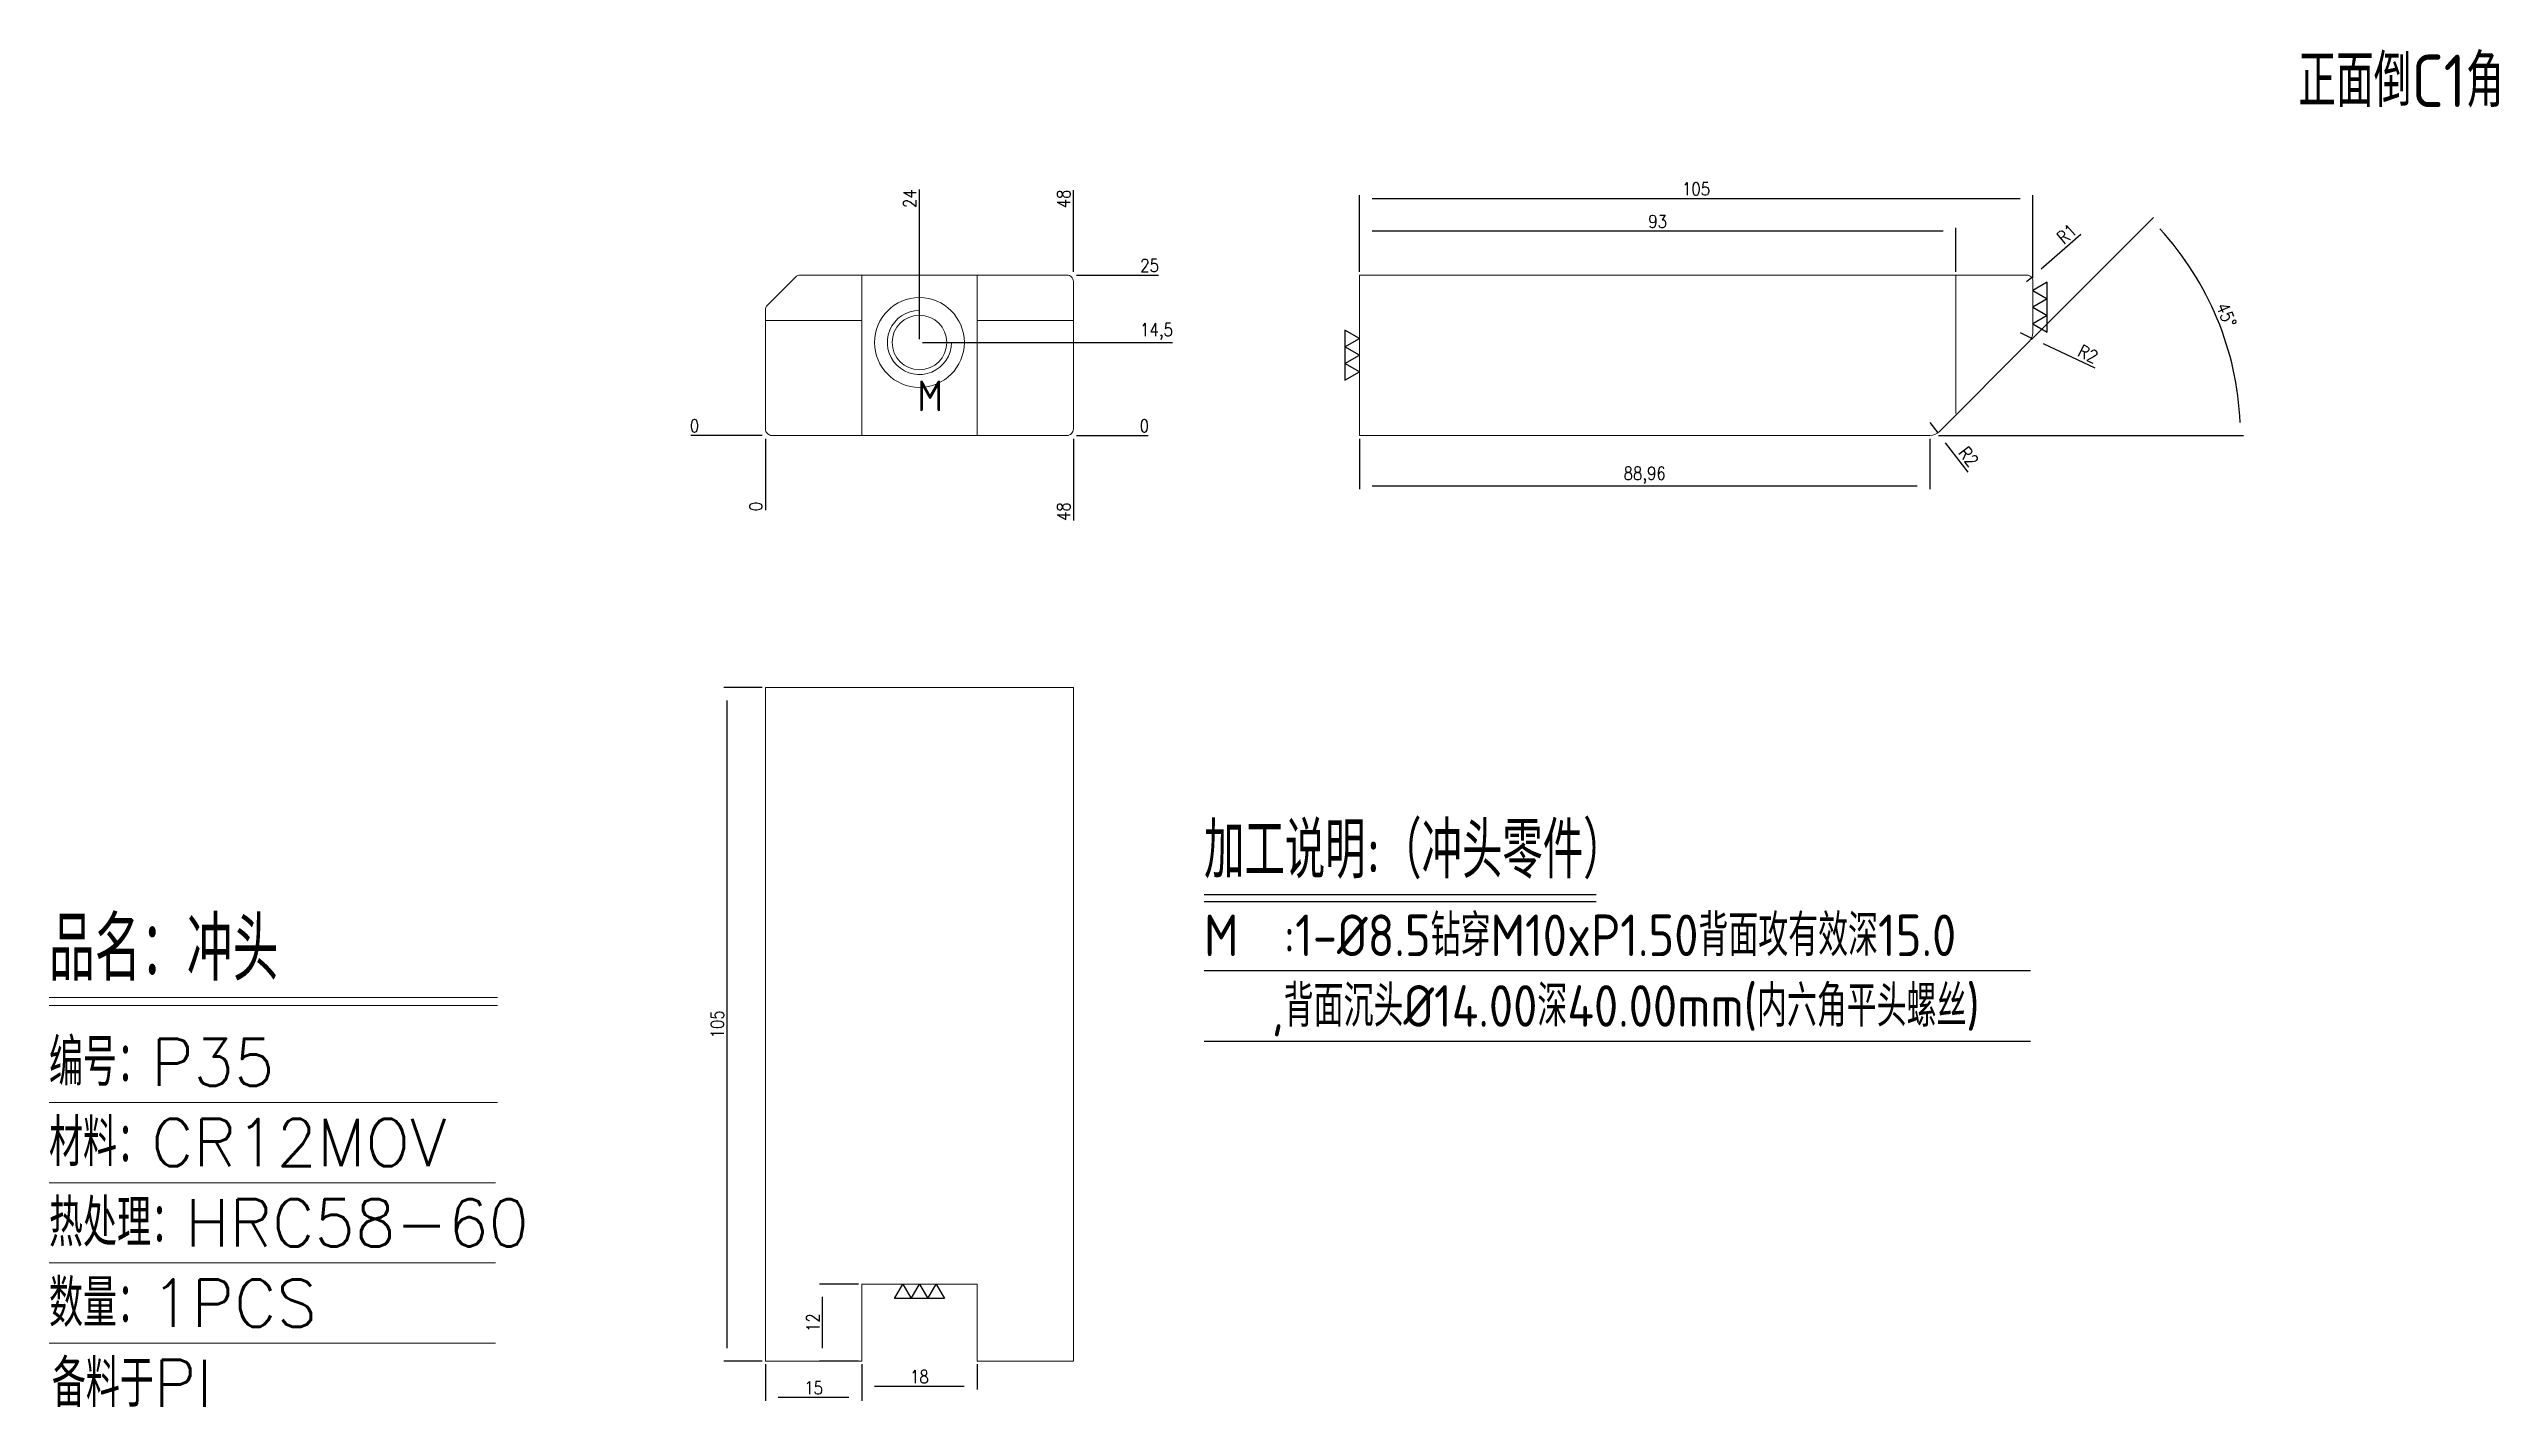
# Model space of a CAD drawing. Header units: millimetres. Extents: x 99293 to 99675, y 9286 to 9498.
import ezdxf
from ezdxf.enums import TextEntityAlignment as Align

# ---------------------------------------------------------------- set-up
doc = ezdxf.new("R2010")
doc.units = ezdxf.units.MM
doc.linetypes.add('DASHED', pattern=[0])
for name, color, linetype in [('DIM', 4, 'Continuous'), ('PUNCH', 2, 'Continuous'), ('TEXT', 4, 'Continuous')]:
    doc.layers.add(name, color=color, linetype=linetype)
doc.styles.add('chinesef_fs', font='simplex.shx', dxfattribs={"bigfont": 'gbcbig.shx'})
doc.styles.add('gbenor', font='gbenor.shx', dxfattribs={"bigfont": 'gbcbig.shx'})
doc.styles.get("Standard").update_dxf_attribs({"font": 'txt.shx', "width": 0.85, "bigfont": 'ctxt.shx'})
doc.dimstyles.new('T-2-WX', dxfattribs={"dimtxt": 2, "dimasz": 2, "dimexe": 0.5, "dimexo": 0.5, "dimgap": 0.5, "dimtad": 1, "dimtxsty": 'Standard', "dimblk": 'OPEN30', "dimcen": 0, "dimazin": 3, "dimtfac": 1, "dimtmove": 0, "dimatfit": 3, "dimldrblk": 'OPEN30', "dimlwd": -1, "dimlwe": -1})

# ---------------------------------------------------------------- blocks, each defined once
blk = doc.blocks.new('*D7579')
at = {"layer": 'Defpoints', "color": 0}
for p in [(99404.59, 9437.81), (99452.59, 9437.81), (99462.59, 9437.81)]:
    blk.add_point(p, dxfattribs=at)
at = {"layer": 'DIM', "color": 0}
blk.add_line((99453.09, 9437.81), (99464.23, 9437.81), dxfattribs=at)
at = {"layer": 'DIM', "color": 0, "insert": (99463.66, 9439.31), "char_height": 2, "attachment_point": 5}
blk.add_mtext('0', dxfattribs=at)
blk = doc.blocks.new('_Open30')
blk = doc.blocks.new('*D7580')
at = {"layer": 'Defpoints', "color": 0}
for p in [(99428.59, 9452.31), (99462.59, 9452.31), (99404.59, 9437.81)]:
    blk.add_point(p, dxfattribs=at)
at = {"layer": 'DIM', "color": 0}
for p, q in [((99429.09, 9452.31), (99454.59, 9452.31)), ((99454.59, 9452.31), (99458.59, 9452.31)), ((99458.59, 9452.31), (99468.03, 9452.31))]:
    blk.add_line(p, q, dxfattribs=at)
at = {"layer": 'DIM', "color": 0, "insert": (99465.56, 9454), "char_height": 2, "attachment_point": 5}
blk.add_mtext('14,5', dxfattribs=at)
blk = doc.blocks.new('*D7581')
at = {"layer": 'Defpoints', "color": 0}
for p in [(99452.59, 9462.81), (99462.59, 9462.81), (99404.59, 9437.81)]:
    blk.add_point(p, dxfattribs=at)
at = {"layer": 'DIM', "color": 0}
for p, q in [((99453.09, 9462.81), (99456.59, 9462.81)), ((99456.59, 9462.81), (99458.59, 9462.81)), ((99458.59, 9462.81), (99465.85, 9462.81))]:
    blk.add_line(p, q, dxfattribs=at)
at = {"layer": 'DIM', "color": 0, "insert": (99464.47, 9464.31), "char_height": 2, "attachment_point": 5}
blk.add_mtext('25', dxfattribs=at)
blk = doc.blocks.new('*D7582')
at = {"layer": 'Defpoints', "color": 0}
for p in [(99394.59, 9437.81), (99404.59, 9437.81), (99404.59, 9437.81)]:
    blk.add_point(p, dxfattribs=at)
at = {"layer": 'DIM', "color": 0}
blk.add_line((99404.09, 9437.81), (99392.96, 9437.81), dxfattribs=at)
at = {"layer": 'DIM', "color": 0, "insert": (99393.53, 9439.31), "char_height": 2, "attachment_point": 5}
blk.add_mtext('0', dxfattribs=at)
blk = doc.blocks.new('*D7583')
at = {"layer": 'Defpoints', "color": 0}
for p in [(99404.59, 9437.81), (99452.59, 9437.81), (99452.59, 9427.81)]:
    blk.add_point(p, dxfattribs=at)
at = {"layer": 'DIM', "color": 0}
for p, q in [((99452.59, 9437.31), (99452.59, 9433.81)), ((99452.59, 9433.81), (99452.59, 9431.81)), ((99452.59, 9431.81), (99452.59, 9424.56))]:
    blk.add_line(p, q, dxfattribs=at)
at = {"layer": 'DIM', "color": 0, "insert": (99451.09, 9425.93), "char_height": 2, "attachment_point": 5, "rotation": 90}
blk.add_mtext('48', dxfattribs=at)
blk = doc.blocks.new('*D7584')
at = {"layer": 'Defpoints', "color": 0}
for p in [(99404.59, 9437.81), (99404.59, 9437.81), (99404.59, 9427.81)]:
    blk.add_point(p, dxfattribs=at)
at = {"layer": 'DIM', "color": 0}
blk.add_line((99404.59, 9437.31), (99404.59, 9426.17), dxfattribs=at)
at = {"layer": 'DIM', "color": 0, "insert": (99403.09, 9426.74), "char_height": 2, "attachment_point": 5, "rotation": 90}
blk.add_mtext('0', dxfattribs=at)
blk = doc.blocks.new('*D7585')
at = {"layer": 'Defpoints', "color": 0}
for p in [(99452.59, 9472.81), (99452.59, 9462.81), (99404.59, 9437.81)]:
    blk.add_point(p, dxfattribs=at)
at = {"layer": 'DIM', "color": 0}
for p, q in [((99452.59, 9468.81), (99452.59, 9476.06)), ((99452.59, 9466.81), (99452.59, 9468.81)), ((99452.59, 9463.31), (99452.59, 9466.81))]:
    blk.add_line(p, q, dxfattribs=at)
at = {"layer": 'DIM', "color": 0, "insert": (99451.09, 9474.68), "char_height": 2, "attachment_point": 5, "rotation": 90}
blk.add_mtext('48', dxfattribs=at)
blk = doc.blocks.new('*D7586')
at = {"layer": 'Defpoints', "color": 0}
for p in [(99428.59, 9472.81), (99428.59, 9452.31), (99404.59, 9437.81)]:
    blk.add_point(p, dxfattribs=at)
at = {"layer": 'DIM', "color": 0}
for p, q in [((99428.59, 9468.81), (99428.59, 9476.14)), ((99428.59, 9464.81), (99428.59, 9468.81)), ((99428.59, 9452.81), (99428.59, 9464.81))]:
    blk.add_line(p, q, dxfattribs=at)
at = {"layer": 'DIM', "color": 0, "insert": (99427.09, 9474.72), "char_height": 2, "attachment_point": 5, "rotation": 90}
blk.add_mtext('24', dxfattribs=at)
blk = doc.blocks.new('*D7587')
at = {"layer": 'Defpoints', "color": 0}
for p in [(99404.59, 9398.51), (99398.59, 9293.51), (99404.59, 9293.51)]:
    blk.add_point(p, dxfattribs=at)
at = {"layer": 'DIM', "color": 0}
for p, q in [((99404.09, 9398.51), (99398.09, 9398.51)), ((99398.59, 9396.51), (99398.59, 9295.51)), ((99404.09, 9293.51), (99398.09, 9293.51))]:
    blk.add_line(p, q, dxfattribs=at)
at = {"layer": 'DIM', "color": 0, "insert": (99397.09, 9346.01), "char_height": 2, "attachment_point": 5, "rotation": 90}
blk.add_mtext('105', dxfattribs=at)
blk = doc.blocks.new('*D7588')
at = {"layer": 'Defpoints', "color": 0}
for p in [(99404.59, 9293.51), (99419.59, 9293.51), (99404.59, 9287.84)]:
    blk.add_point(p, dxfattribs=at)
at = {"layer": 'DIM', "color": 0}
for p, q in [((99404.59, 9293.01), (99404.59, 9287.34)), ((99419.59, 9293.01), (99419.59, 9287.34)), ((99417.59, 9287.84), (99406.59, 9287.84))]:
    blk.add_line(p, q, dxfattribs=at)
at = {"layer": 'DIM', "color": 0, "insert": (99412.09, 9289.34), "char_height": 2, "attachment_point": 5}
blk.add_mtext('15', dxfattribs=at)
blk = doc.blocks.new('*D7589')
at = {"layer": 'Defpoints', "color": 0}
for p in [(99413.5, 9305.51), (99419.59, 9305.51), (99419.59, 9293.51)]:
    blk.add_point(p, dxfattribs=at)
at = {"layer": 'DIM', "color": 0}
for p, q in [((99419.09, 9305.51), (99413, 9305.51)), ((99413.5, 9295.51), (99413.5, 9303.51)), ((99419.09, 9293.51), (99413, 9293.51))]:
    blk.add_line(p, q, dxfattribs=at)
at = {"layer": 'DIM', "color": 0, "insert": (99412, 9299.51), "char_height": 2, "attachment_point": 5, "rotation": 90}
blk.add_mtext('12', dxfattribs=at)
blk = doc.blocks.new('*D7590')
at = {"layer": 'Defpoints', "color": 0}
for p in [(99419.59, 9293.51), (99437.59, 9293.51), (99437.59, 9289.58)]:
    blk.add_point(p, dxfattribs=at)
at = {"layer": 'DIM', "color": 0}
for p, q in [((99419.59, 9293.01), (99419.59, 9289.08)), ((99437.59, 9293.01), (99437.59, 9289.08)), ((99421.59, 9289.58), (99435.59, 9289.58))]:
    blk.add_line(p, q, dxfattribs=at)
at = {"layer": 'DIM', "color": 0, "insert": (99428.59, 9291.08), "char_height": 2, "attachment_point": 5}
blk.add_mtext('18', dxfattribs=at)
blk = doc.blocks.new('*D7591')
at = {"layer": 'Defpoints', "color": 0}
for p in [(99602.18, 9474.75), (99497.18, 9462.81), (99602.18, 9461.81)]:
    blk.add_point(p, dxfattribs=at)
at = {"layer": 'DIM', "color": 0}
for p, q in [((99497.18, 9463.31), (99497.18, 9475.25)), ((99499.18, 9474.75), (99600.18, 9474.75)), ((99602.18, 9462.31), (99602.18, 9475.25))]:
    blk.add_line(p, q, dxfattribs=at)
at = {"layer": 'DIM', "color": 0, "insert": (99549.68, 9476.25), "char_height": 2, "attachment_point": 5}
blk.add_mtext('105', dxfattribs=at)
blk = doc.blocks.new('*D7592')
at = {"layer": 'Defpoints', "color": 0}
for p in [(99601.18, 9461.81), (99601.94, 9462.46)]:
    blk.add_point(p, dxfattribs=at)
at = {"layer": 'DIM', "color": 0}
for p, q in [((99603.45, 9463.78), (99609.68, 9469.19)), ((99601.18, 9461.81), (99601.94, 9462.46))]:
    blk.add_line(p, q, dxfattribs=at)
at = {"layer": 'DIM', "color": 0, "insert": (99607.46, 9469.25), "char_height": 2, "attachment_point": 5, "rotation": 41.0086}
blk.add_mtext('R1', dxfattribs=at)
blk = doc.blocks.new('*D7593')
at = {"layer": 'Defpoints', "color": 0}
for p in [(99600.18, 9453.85), (99601.99, 9453)]:
    blk.add_point(p, dxfattribs=at)
at = {"layer": 'DIM', "color": 0}
for p, q in [((99600.18, 9453.85), (99601.99, 9453)), ((99603.8, 9452.15), (99611.84, 9448.36))]:
    blk.add_line(p, q, dxfattribs=at)
at = {"layer": 'DIM', "color": 0, "insert": (99610.78, 9450.51), "char_height": 2, "attachment_point": 5, "rotation": 334.7531}
blk.add_mtext('R2', dxfattribs=at)
blk = doc.blocks.new('*D7594')
at = {"layer": 'Defpoints', "color": 0}
for p in [(99586.14, 9439.81), (99587.36, 9438.23)]:
    blk.add_point(p, dxfattribs=at)
at = {"layer": 'DIM', "color": 0}
for p, q in [((99586.14, 9439.81), (99587.36, 9438.23)), ((99592.1, 9432.09), (99588.58, 9436.64))]:
    blk.add_line(p, q, dxfattribs=at)
at = {"layer": 'DIM', "color": 0, "insert": (99592.14, 9434.49), "char_height": 2, "attachment_point": 5, "rotation": 307.7034}
blk.add_mtext('R2', dxfattribs=at)
blk = doc.blocks.new('*D7595')
at = {"layer": 'Defpoints', "color": 0}
for p in [(99601.6, 9452.44), (99632.92, 9450.12), (99587.55, 9438.39), (99497.18, 9437.81), (99586.14, 9437.81)]:
    blk.add_point(p, dxfattribs=at)
at = {"layer": 'DIM', "color": 0}
for p, q in [((99601.95, 9452.79), (99620.96, 9471.8)), ((99587.47, 9437.81), (99635.04, 9437.81))]:
    blk.add_line(p, q, dxfattribs=at)
blk.add_arc((99586.97, 9437.81), 47.57, 2.4091, 42.5909, dxfattribs=at)
at = {"layer": 'DIM', "color": 0, "insert": (99632.35, 9456.6), "char_height": 2, "attachment_point": 5, "rotation": 292.5}
blk.add_mtext('45%%d', dxfattribs=at)
blk = doc.blocks.new('*D7596')
at = {"layer": 'Defpoints', "color": 0}
for p in [(99497.18, 9469.67), (99497.18, 9462.81), (99590.18, 9462.81)]:
    blk.add_point(p, dxfattribs=at)
at = {"layer": 'DIM', "color": 0}
for p, q in [((99497.18, 9463.31), (99497.18, 9470.17)), ((99588.18, 9469.67), (99499.18, 9469.67)), ((99590.18, 9463.31), (99590.18, 9470.17))]:
    blk.add_line(p, q, dxfattribs=at)
at = {"layer": 'DIM', "color": 0, "insert": (99543.68, 9471.17), "char_height": 2, "attachment_point": 5}
blk.add_mtext('93', dxfattribs=at)
blk = doc.blocks.new('*D7597')
at = {"layer": 'Defpoints', "color": 0}
for p in [(99497.18, 9437.81), (99586.14, 9437.81), (99497.18, 9429.92)]:
    blk.add_point(p, dxfattribs=at)
at = {"layer": 'DIM', "color": 0}
for p, q in [((99497.18, 9437.31), (99497.18, 9429.42)), ((99586.14, 9437.31), (99586.14, 9429.42)), ((99584.14, 9429.92), (99499.18, 9429.92))]:
    blk.add_line(p, q, dxfattribs=at)
at = {"layer": 'DIM', "color": 0, "insert": (99541.66, 9431.61), "char_height": 2, "attachment_point": 5}
blk.add_mtext('88,96', dxfattribs=at)

msp = doc.modelspace()

# ---------------------------------------------------------------- linework, layer by layer
at = {"layer": 'DIM', "color": 4, "linetype": 'Continuous', "lineweight": 13}
for p, q in [((99292.893, 9350.218), (99362.791, 9350.218)), ((99292.893, 9348.929), (99362.791, 9348.929)), ((99292.893, 9333.839), (99362.791, 9333.839)), ((99292.893, 9321.325), (99362.488, 9321.325)), ((99292.893, 9308.811), (99362.488, 9308.811)), ((99292.893, 9296.296), (99362.488, 9296.296))]:
    msp.add_line(p, q, dxfattribs=at)
at = {"layer": 'PUNCH', "linetype": 'DASHED', "lineweight": 18, "ltscale": 0.5}
for p, q in [((99419.594, 9437.808), (99419.594, 9462.808)), ((99437.594, 9462.808), (99437.594, 9437.808)), ((99404.594, 9455.707), (99419.594, 9455.707)), ((99437.594, 9455.707), (99452.594, 9455.707))]:
    msp.add_line(p, q, dxfattribs=at)
at = {"layer": 'PUNCH', "linetype": 'DASHED', "lineweight": 18, "ltscale": 5}
msp.add_line((99590.181, 9462.809, 0), (99590.181, 9441.222, 0), dxfattribs=at)
at = {"layer": 'PUNCH', "lineweight": 18}
msp.add_lwpolyline([(99404.594, 9457.394), (99404.594, 9438.808, 0.4142136), (99405.594, 9437.808), (99451.594, 9437.808, 0.4142136), (99452.594, 9438.808), (99452.594, 9461.808, 0.4142136), (99451.594, 9462.808), (99410.009, 9462.808, 0.1989124), (99409.302, 9462.515), (99404.887, 9458.101, 0.1989124)], format="xyb", close=True, dxfattribs=at)
at = {"layer": 'PUNCH', "color": 2, "linetype": 'Continuous', "lineweight": 15}
msp.add_lwpolyline([(99601.183, 9462.808), (99497.181, 9462.808), (99497.181, 9437.808), (99586.138, 9437.808, 0.1989124), (99587.552, 9438.394), (99601.598, 9452.439, 0.1989124), (99602.183, 9453.853), (99602.183, 9461.808, 0.4142136)], format="xyb", close=True, dxfattribs=at)
at = {"layer": 'PUNCH', "lineweight": 18}
msp.add_lwpolyline([(99428.594, 9457.308, 2.4142136), (99433.594, 9452.308)], format="xyb", dxfattribs=at)
msp.add_lwpolyline([(99437.594, 9293.511), (99452.594, 9293.511), (99452.594, 9398.511), (99404.594, 9398.511), (99404.594, 9293.511), (99419.594, 9293.511), (99419.594, 9305.511), (99437.594, 9305.511)], close=True, dxfattribs=at)
at = {"layer": 'PUNCH', "linetype": 'DASHED', "lineweight": 18, "ltscale": 5}
msp.add_circle((99428.594, 9452.308), 7, dxfattribs=at)
at = {"layer": 'PUNCH', "lineweight": 18}
msp.add_circle((99428.594, 9452.308), 4.25, dxfattribs=at)
at = {"layer": 'TEXT', "color": 3}
for p, q in [((99472.962, 9366.277), (99534.074, 9366.277)), ((99472.962, 9365.143), (99534.074, 9365.143)), ((99472.962, 9354.386), (99601.792, 9354.386)), ((99472.962, 9343.37), (99601.792, 9343.37))]:
    msp.add_line(p, q, dxfattribs=at)
at = {"layer": 'TEXT'}
for points in [[(99604.433, 9461.727), (99602.183, 9460.428), (99604.433, 9459.129), (99602.183, 9457.83), (99604.433, 9456.531), (99602.183, 9455.232), (99604.433, 9453.933), (99604.433, 9461.727)], [(99494.931, 9446.411), (99497.181, 9447.71), (99494.931, 9449.009), (99497.181, 9450.308), (99494.931, 9451.607), (99497.181, 9452.906), (99494.931, 9454.205), (99494.931, 9446.411)], [(99424.697, 9303.261), (99425.996, 9305.511), (99427.295, 9303.261), (99428.594, 9305.511), (99429.893, 9303.261), (99431.193, 9305.511), (99432.492, 9303.261), (99424.697, 9303.261)]]:
    msp.add_lwpolyline(points, close=True, dxfattribs=at)

# ---------------------------------------------------------------- texts
at = {"layer": 'DIM', "color": 3, "linetype": 'Continuous', "lineweight": 13, "style": 'chinesef_fs'}
for s, height, p in [('品名：冲头', 9.9377, (99292.893, 9352.794)), ('编号：P35', 7.3613, (99292.893, 9336.415)), ('材料：CR12MOV', 7.3613, (99292.893, 9323.901)), ('热处理：HRC58-60', 7.36126, (99292.893, 9311.387)), ('数量：1PCS', 7.3613, (99292.893, 9298.873)), ('备料于PI', 7.3613, (99293.341, 9286.359))]:
    msp.add_text(s, height=height, dxfattribs=at).set_placement(p)
at = {"layer": 'TEXT', "color": 4, "lineweight": 18, "style": 'gbenor'}
msp.add_text('正面倒C1角', height=8.1761, dxfattribs=at).set_placement((99643.55, 9488.998))
at = {"layer": 'TEXT', "color": 4, "style": 'gbenor'}
msp.add_text('M', height=4.8, dxfattribs=at).set_placement((99430.267, 9443.982), align=Align.MIDDLE_CENTER)
for s, height, p in [('加工说明:（冲头零件）', 8.748, (99472.962, 9368.771)), ('M  :1-%%C8.5钻穿M10xP1.50背面攻有效深15.0', 6.48, (99472.962, 9356.654)), ('   ,背面沉头%%C14.00深40.00mm(内六角平头螺丝)', 6.48, (99472.962, 9345.638))]:
    msp.add_text(s, height=height, dxfattribs=at).set_placement(p)

# ---------------------------------------------------------------- dimensions: what is measured, and where the dimension line sits
at = {"layer": 'DIM'}
for base, p1, p2, picture, middle in [((99602.183, 9474.752), (99497.181, 9462.808), (99602.183, 9461.808), '*D7591', (99549.682, 9476.252)), ((99497.181, 9469.672), (99590.181, 9462.809, 0), (99497.181, 9462.808), '*D7596', (99543.681, 9471.172)), ((99497.181, 9429.922), (99586.138, 9437.808), (99497.181, 9437.808), '*D7597', (99541.66, 9431.612)), ((99404.594, 9287.841), (99419.594, 9293.511), (99404.594, 9293.511), '*D7588', (99412.094, 9289.341)), ((99437.594, 9289.584), (99419.594, 9293.511), (99437.594, 9293.511), '*D7590', (99428.594, 9291.084))]:
    dim = msp.add_linear_dim(base=base, p1=p1, p2=p2, dimstyle='T-2-WX', dxfattribs=at)
    dim.commit()
    dim.dimension.update_dxf_attribs({"geometry": picture, "text_midpoint": middle})
for feature_location, offset, dtype, origin, picture, middle in [((99428.594, 9452.308), (0, 20.5), 1, (99404.594, 9437.808), '*D7586', (99427.094, 9474.724)), ((99452.594, 9462.808), (0, 10), 1, (99404.594, 9437.808), '*D7585', (99451.094, 9474.684)), ((99452.594, 9462.808), (10, 0), 0, (99404.594, 9437.808), '*D7581', (99464.471, 9464.308)), ((99428.594, 9452.308), (34, 0), 0, (99404.594, 9437.808), '*D7580', (99465.564, 9453.998)), ((99404.594458881, 9437.807725798), (-10, 0), 0, (99404.594458881, 9437.807725798), '*D7582', (99393.527792214, 9439.307725798)), ((99452.594458901, 9437.807725798), (10, 0), 0, (99404.594458881, 9437.807725798), '*D7579', (99463.661125568, 9439.307725798)), ((99404.594458881, 9437.807725798), (0, -10), 1, (99404.594458881, 9437.807725798), '*D7584', (99403.094458881, 9426.741059132)), ((99452.594, 9437.808), (0, -10), 1, (99404.594, 9437.808), '*D7583', (99451.094, 9425.932))]:
    dim = msp.add_ordinate_dim(feature_location=feature_location, offset=offset, dtype=dtype, origin=origin, dimstyle='T-2-WX', dxfattribs=at)
    dim.commit()
    dim.dimension.update_dxf_attribs({"geometry": picture, "text_midpoint": middle})
dim = msp.add_angular_dim_2l(base=(99632.916, 9450.12), line1=((99587.552, 9438.394), (99601.598, 9452.439)), line2=((99497.181, 9437.808), (99586.138, 9437.808)), dimstyle='T-2-WX', dxfattribs=at)
dim.commit()
dim.dimension.update_dxf_attribs({"geometry": '*D7595', "text_midpoint": (99632.345, 9456.604)})
for center, mpoint, picture, middle in [((99601.183, 9461.808), (99601.938, 9462.464), '*D7592', (99608.444, 9468.121)), ((99600.183, 9453.853), (99601.992, 9453), '*D7593', (99610.141, 9449.158))]:
    dim = msp.add_radius_dim(center=center, mpoint=mpoint, dimstyle='T-2-WX', dxfattribs=at)
    dim.commit()
    dim.dimension.update_dxf_attribs({"geometry": picture, "text_midpoint": middle, "dimtype": 164})
dim = msp.add_radius_dim(center=(99586.138, 9439.808), mpoint=(99587.361, 9438.225), dimstyle='T-2-WX', dxfattribs=at)
dim.commit()
dim.dimension.update_dxf_attribs({"geometry": '*D7594', "text_midpoint": (99592.142, 9434.494)})
for base, p1, p2, picture, middle in [((99398.594, 9293.511), (99404.594, 9398.511), (99404.594, 9293.511), '*D7587', (99397.094, 9346.011)), ((99413.497, 9305.511), (99419.594, 9293.511), (99419.594, 9305.511), '*D7589', (99411.997, 9299.511))]:
    dim = msp.add_linear_dim(base=base, p1=p1, p2=p2, angle=90, dimstyle='T-2-WX', dxfattribs=at)
    dim.commit()
    dim.dimension.update_dxf_attribs({"geometry": picture, "text_midpoint": middle})

doc.saveas('drawing.dxf')
